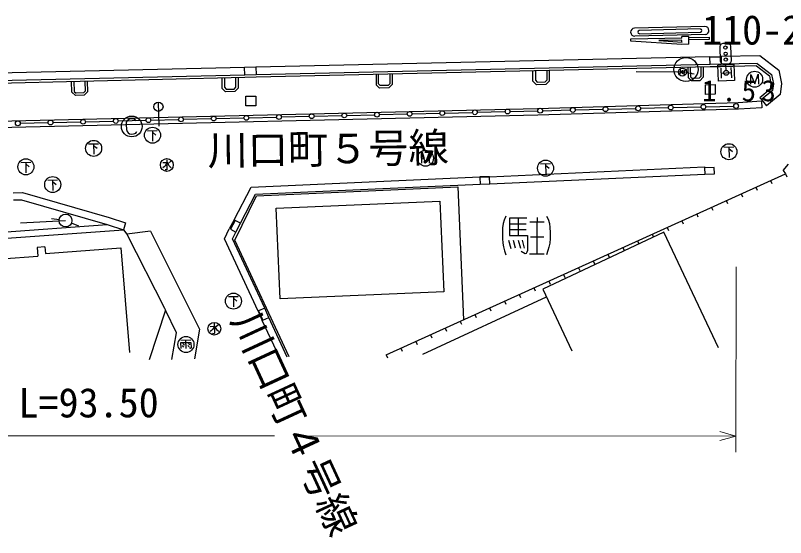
# Model space of a CAD drawing. Units: millimetres, scale not verified. Extents: x 40000 to 680000, y 20000 to 380000.
# Drawn here: x 453746 to 501665, y 248668 to 281145 of the extents above; entities that cross this region are included whole.
import ezdxf
from ezdxf.enums import TextEntityAlignment as Align

# ---------------------------------------------------------------- set-up
doc = ezdxf.new("R2010")
doc.units = ezdxf.units.MM
doc.header["$LTSCALE"] = 1000
for name, color, linetype, lineweight in [('M-BGD', 7, 'Continuous', 25), ('M-BMK-SRVR', 3, 'Continuous', 25), ('M-STR-HTXT', 7, 'Continuous', 13)]:
    doc.layers.add(name, color=color, linetype=linetype, lineweight=lineweight)
doc.styles.add('ＭＳ ゴシック', font='')
doc.styles.get('ＭＳ ゴシック').set_extended_font_data('MS Gothic')

# ---------------------------------------------------------------- blocks, each defined once
blk = doc.blocks.new('BUHIN1')
at = {"color": 3, "linetype": 'Continuous', "lineweight": 25}
for radius in [750, 22.5]:
    blk.add_circle((0, 0), radius, dxfattribs=at)
blk = doc.blocks.new('BUHIN2')
at = {"color": 7, "linetype": 'Continuous', "lineweight": 25}
for p, q in [((801, 817), (281, 1561)), ((520, 1206), (-1096, 75)), ((-550, 942), (-81, 273)), ((-840, -304), (-1347, 421)), ((-1323, -84), (-1102, 71)), ((689, 363), (373, -23)), ((528, -244), (852, 157)), ((-601, -1025), (284, -405)), ((6, -1277), (-596, -417)), ((-291, -213), (303, -1060)), ((1028, -95), (696, -483)), ((868, -729), (1208, -326))]:
    blk.add_line(p, q, dxfattribs=at)
for points in [[(-1716, 346), (-1623, 539), (-1451, 751), (-1253, 926), (-1016, 1111), (-709, 1326), (-456, 1475), (-229, 1570), (-13, 1639), (256, 1727)], [(-908, -599), (-289, -1484), (602, -860), (-43, 61), (719, 595), (822, 631), (903, 632), (965, 584), (993, 320)], [(-262, -1731), (3, -1664), (203, -1597), (450, -1479), (698, -1324), (1005, -1109), (1215, -925), (1378, -765), (1550, -553), (1710, -350)]]:
    blk.add_lwpolyline(points, dxfattribs=at)

msp = doc.modelspace()

# ---------------------------------------------------------------- linework, layer by layer
at = {"layer": 'M-BGD'}
for p, q in [((496649, 280453), (492263, 280343)), ((496661, 279966), (492275, 279856)), ((496360, 280300), (492559, 280204)), ((492564, 280009), (496365, 280105)), ((492036, 279679), (495204, 279759)), ((492040, 279533), (492036, 279679)), ((495214, 279344), (492040, 279533)), ((495207, 279612), (493771, 279576)), ((493771, 279576), (495222, 279490)), ((495640, 279843), (495202, 279832)), ((495204, 279734), (495202, 279832)), ((495210, 279491), (495208, 279588)), ((495653, 279355), (495640, 279843)), ((495642, 279770), (496909, 279801)), ((496913, 279655), (495646, 279623)), ((496909, 279801), (496913, 279655)), ((497618, 279298), (497680, 279380)), ((497680, 279380), (497789, 279418)), ((497789, 279418), (498039, 279425)), ((498039, 279425), (498150, 279393)), ((498150, 279393), (498212, 279319)), ((495653, 279355), (495214, 279344)), ((497595, 279212), (497618, 279298)), ((497621, 278288), (497595, 279212)), ((498212, 279319), (498245, 279230)), ((498245, 279230), (498270, 278306)), ((468708, 277949), (496953, 278598)), ((496960, 278566), (497651, 278572)), ((496964, 278098), (496960, 278566)), ((497643, 278604), (500068, 278660)), ((497651, 278572), (497655, 278104)), ((500068, 278660), (501253, 277740)), ((468009, 277920), (468703, 277944)), ((468703, 277944), (468720, 277449)), ((496964, 278098), (468720, 277449)), ((496967, 277948), (468725, 277299)), ((496381, 277934), (496389, 277340)), ((496531, 277938), (496540, 277298)), ((497655, 278104), (496964, 278098)), ((497655, 278104), (496964, 278098)), ((497656, 277954), (496967, 277948)), ((497446, 278052), (498446, 278091)), ((497485, 277053), (497446, 278052)), ((497663, 278189), (497621, 278288)), ((499902, 278156), (497655, 278104)), ((499852, 278005), (497659, 277954)), ((497720, 278130), (497663, 278189)), ((497826, 278093), (497720, 278130)), ((498076, 278100), (497826, 278093)), ((497961, 277722), (497951, 278097)), ((498190, 278148), (498076, 278100)), ((498243, 278210), (498190, 278148)), ((498270, 278306), (498243, 278210)), ((498446, 278091), (498484, 277092)), ((499852, 278005), (500661, 277377)), ((499902, 278156), (500798, 277461)), ((438700, 277243), (468014, 277926)), ((468026, 277426), (468009, 277920)), ((468720, 277449), (468026, 277426)), ((468720, 277449), (468026, 277426)), ((476191, 277471), (476192, 276831)), ((476341, 276895), (476341, 277474)), ((477041, 277490), (477042, 276896)), ((477191, 277494), (477192, 276849)), ((485948, 277045), (485947, 277695)), ((486097, 277698), (486097, 277109)), ((486802, 277715), (486803, 277110)), ((486952, 277718), (486953, 277064)), ((495243, 277618), (492374, 277635)), ((495134, 277614), (495065, 277507)), ((495098, 277771), (495130, 277663)), ((495130, 277663), (495180, 277587)), ((495190, 277665), (495134, 277614)), ((495180, 277587), (495223, 277543)), ((495243, 277698), (495190, 277665)), ((495223, 277543), (495269, 277517)), ((495293, 277710), (495243, 277698)), ((495269, 277517), (495293, 277710)), ((495442, 277593), (495281, 277613)), ((495366, 277738), (495333, 277473)), ((495491, 277586), (495986, 277521)), ((495584, 277916), (495593, 277284)), ((495734, 277920), (495742, 277331)), ((497641, 277872), (497665, 277248)), ((497653, 277560), (498278, 277584)), ((498266, 277896), (498290, 277272)), ((499511, 276865), (499497, 277475)), ((499497, 277475), (499745, 276898)), ((499745, 276898), (499964, 277486)), ((499964, 277486), (499978, 276876)), ((500798, 277461), (500906, 276896)), ((501253, 277740), (501412, 276915)), ((468026, 277426), (438712, 276743)), ((468029, 277276), (438713, 276593)), ((457259, 276369), (457242, 277025)), ((457392, 277028), (457408, 276417)), ((458070, 277044), (458086, 276435)), ((458220, 277048), (458237, 276395)), ((466602, 276608), (466601, 277243)), ((466751, 277246), (466751, 276672)), ((467457, 276673), (467457, 277263)), ((467606, 277266), (467607, 276627)), ((468725, 277299), (468031, 277276)), ((486163, 276836), (485948, 277045)), ((486097, 277109), (486204, 277003)), ((486204, 277003), (486697, 277004)), ((486803, 277110), (486697, 277004)), ((486953, 277064), (486743, 276849)), ((495593, 277284), (495808, 277075)), ((495742, 277331), (495850, 277226)), ((496330, 277083), (495808, 277075)), ((496284, 277232), (495850, 277226)), ((496389, 277340), (496284, 277232)), ((496540, 277298), (496330, 277083)), ((498484, 277092), (497485, 277053)), ((500661, 277377), (500754, 276891)), ((466817, 276398), (466602, 276608)), ((466751, 276672), (466858, 276566)), ((466858, 276566), (467351, 276567)), ((467351, 276567), (467457, 276673)), ((467607, 276627), (467398, 276412)), ((476192, 276831), (476406, 276622)), ((476447, 276789), (476341, 276895)), ((476982, 276635), (476406, 276622)), ((476936, 276789), (476447, 276789)), ((477042, 276896), (476936, 276789)), ((477192, 276849), (476982, 276635)), ((486743, 276849), (486163, 276836)), ((496663, 276833), (497274, 276839)), ((496663, 276833), (496669, 276236)), ((497274, 276839), (497280, 276242)), ((500715, 276558), (500071, 276023)), ((500754, 276891), (500715, 276558)), ((500906, 276896), (500857, 276481)), ((501412, 276915), (501330, 276224)), ((457477, 276163), (457259, 276369)), ((457408, 276417), (457517, 276314)), ((458031, 276178), (457477, 276163)), ((457983, 276326), (457517, 276314)), ((458086, 276435), (457983, 276326)), ((458237, 276395), (458031, 276178)), ((467398, 276412), (466817, 276398)), ((468087, 276117), (468697, 276124)), ((468093, 275520), (468087, 276117)), ((468697, 276124), (468704, 275527)), ((497280, 276242), (496669, 276236)), ((500071, 276023), (500166, 275908)), ((500857, 276481), (500166, 275908)), ((501330, 276224), (500486, 275523)), ((462634, 275756), (462671, 274261)), ((498721, 275711), (486239, 275341)), ((500156, 275804), (498707, 275710)), ((500156, 275804), (500182, 275405)), ((500166, 275908), (500486, 275523)), ((486239, 275341), (438682, 274212)), ((468704, 275527), (468093, 275520)), ((478422, 275025), (480153, 275066)), ((480453, 275073), (482185, 275115)), ((482485, 275122), (484216, 275164)), ((484516, 275171), (486247, 275213)), ((498733, 275311), (486249, 274941)), ((486547, 275220), (488279, 275262)), ((488578, 275269), (490310, 275311)), ((490610, 275318), (492341, 275360)), ((492641, 275367), (494372, 275408)), ((494672, 275416), (496404, 275457)), ((496704, 275465), (498435, 275506)), ((500182, 275405), (498733, 275311)), ((486249, 274941), (438692, 273812)), ((458109, 274536), (459840, 274577)), ((460140, 274585), (461872, 274626)), ((460699, 274598), (460646, 274502)), ((460797, 274678), (460699, 274598)), ((460895, 274706), (460797, 274678)), ((461022, 274718), (460895, 274706)), ((461098, 274705), (461022, 274718)), ((461163, 274674), (461098, 274705)), ((461212, 274633), (461163, 274674)), ((461243, 274574), (461212, 274633)), ((462172, 274633), (463903, 274675)), ((464203, 274682), (465934, 274724)), ((466234, 274731), (467966, 274773)), ((468265, 274780), (469997, 274822)), ((470297, 274829), (472028, 274871)), ((472328, 274878), (474059, 274920)), ((474359, 274927), (476091, 274968)), ((476391, 274976), (478122, 275017)), ((454046, 274438), (455778, 274479)), ((456078, 274487), (457809, 274528)), ((460646, 274502), (460631, 274370)), ((460631, 274370), (460659, 274053)), ((460659, 274053), (460697, 273919)), ((460697, 273919), (460753, 273842)), ((460753, 273842), (460853, 273783)), ((460853, 273783), (460971, 273767)), ((460971, 273767), (461094, 273778)), ((461094, 273778), (461187, 273796)), ((461187, 273796), (461233, 273829)), ((461233, 273829), (461275, 273875)), ((461275, 273875), (461291, 273922)), ((461965, 273975), (462575, 273988)), ((462270, 273981), (462285, 273332)), ((462272, 273884), (462491, 273701)), ((458303, 273155), (458913, 273168)), ((458608, 273162), (458623, 272512)), ((458610, 273064), (458829, 272882)), ((497826, 272948), (498436, 272962)), ((498131, 272955), (498145, 272306)), ((498133, 272858), (498352, 272675)), ((479032, 271953), (479018, 272563)), ((479018, 272563), (479266, 271986)), ((479266, 271986), (479485, 272574)), ((479485, 272574), (479499, 271964)), ((454086, 272005), (454696, 272019)), ((454391, 272012), (454405, 271362)), ((454393, 271915), (454612, 271732)), ((462997, 271731), (462912, 271667)), ((462921, 271995), (463165, 272001)), ((463060, 271790), (462997, 271731)), ((463104, 271853), (463060, 271790)), ((463135, 271918), (463104, 271853)), ((463165, 272001), (463135, 271918)), ((463161, 272167), (463175, 271569)), ((463164, 272057), (463264, 271853)), ((463407, 272078), (463229, 271924)), ((463264, 271853), (463302, 271800)), ((463302, 271800), (463379, 271727)), ((463379, 271727), (463446, 271679)), ((483235, 271115), (496613, 271731)), ((486422, 271922), (487032, 271936)), ((486727, 271929), (486742, 271279)), ((486730, 271832), (486949, 271649)), ((496613, 271731), (496622, 271674)), ((501509, 271502), (501840, 271889)), ((463143, 271538), (463065, 271550)), ((463161, 271550), (463143, 271538)), ((463175, 271569), (463161, 271550)), ((476810, 260031), (501653, 271293)), ((483256, 270665), (496634, 271281)), ((497224, 271692), (496622, 271674)), ((496622, 271674), (496634, 271281)), ((496634, 271281), (497237, 271300)), ((497237, 271300), (497224, 271692)), ((501509, 271502), (501653, 271293)), ((501653, 271293), (501736, 271111)), ((455755, 270902), (456364, 270915)), ((456059, 270908), (456074, 270259)), ((456062, 270811), (456281, 270628)), ((468405, 270463), (482635, 271095)), ((483235, 271115), (482635, 271095)), ((483242, 271076), (482642, 271056)), ((482642, 271056), (482655, 270645)), ((483256, 270665), (483242, 271076)), ((500733, 270876), (500816, 270694)), ((467347, 268428), (468405, 270463)), ((468684, 270025), (482655, 270645)), ((468750, 269924), (481272, 270476)), ((481272, 270476), (481628, 262215)), ((482655, 270645), (483256, 270665)), ((499813, 270459), (499896, 270277)), ((453611, 270117), (454193, 270132)), ((454193, 270132), (459574, 268570)), ((467393, 267165), (468750, 269924)), ((467746, 268220), (468684, 270025)), ((498893, 270042), (498975, 269860)), ((453623, 269667), (454135, 269680)), ((454135, 269680), (459448, 268137)), ((469971, 269157), (480162, 269586)), ((480162, 269586), (480400, 263945)), ((497973, 269625), (498055, 269443)), ((470209, 263516), (469971, 269157)), ((497053, 269208), (497135, 269026)), ((454068, 268254), (456866, 268388)), ((456493, 268430), (455996, 268487)), ((459582, 268567), (460606, 268249)), ((467347, 268428), (467054, 267870)), ((467410, 268396), (467121, 267847)), ((467746, 268220), (467410, 268396)), ((495212, 268373), (495295, 268191)), ((496133, 268791), (496215, 268608)), ((417363, 265094), (459448, 268137)), ((457211, 268242), (457672, 268048)), ((459448, 268137), (460472, 267819)), ((460606, 268249), (460472, 267819)), ((466747, 267247), (467054, 267870)), ((467458, 267671), (467746, 268220)), ((494292, 267956), (494375, 267774)), ((417003, 264667), (460472, 267819)), ((460472, 267819), (460679, 267531)), ((462151, 267726), (460679, 267531)), ((460679, 267531), (463021, 262945)), ((462151, 267726), (465208, 261631)), ((467121, 267847), (467458, 267671)), ((467246, 267241), (467458, 267671)), ((494086, 267674), (486557, 264112)), ((493372, 267539), (493455, 267357)), ((497493, 260473), (494086, 267674)), ((468847, 262743), (466747, 267247)), ((469255, 262934), (467246, 267241)), ((470787, 259902), (467393, 267165)), ((492452, 267122), (492535, 266940)), ((455585, 266754), (455099, 266717)), ((455099, 266717), (455145, 266173)), ((455585, 266754), (455620, 266328)), ((455620, 266328), (460300, 266687)), ((460300, 266687), (460854, 260172)), ((491532, 266705), (491615, 266523)), ((452882, 266007), (455145, 266173)), ((490612, 266288), (490694, 266106)), ((489692, 265871), (489774, 265688)), ((487852, 265036), (487934, 264854)), ((488772, 265453), (488854, 265271)), ((486931, 264619), (487014, 264437)), ((486011, 264202), (486094, 264020)), ((486557, 264112), (488371, 260278)), ((467002, 263655), (467612, 263669)), ((467307, 263662), (467322, 263012)), ((467309, 263564), (467528, 263382)), ((480400, 263945), (470209, 263516)), ((479085, 260079), (486784, 263633)), ((485091, 263785), (485174, 263603)), ((484171, 263368), (484254, 263186)), ((463076, 262810), (462063, 259715)), ((463021, 262945), (463076, 262810)), ((463775, 261398), (463076, 262810)), ((468847, 262743), (469109, 262170)), ((469255, 262934), (468881, 262763)), ((468881, 262763), (469143, 262189)), ((469517, 262360), (469255, 262934)), ((483251, 262951), (483334, 262768)), ((470170, 259889), (469109, 262170)), ((469143, 262189), (469517, 262360)), ((470661, 259899), (469517, 262360)), ((481411, 262116), (481493, 261934)), ((482331, 262533), (482414, 262351)), ((465873, 261806), (466116, 261812)), ((466056, 261664), (466011, 261601)), ((466086, 261729), (466056, 261664)), ((466116, 261812), (466086, 261729)), ((466113, 261978), (466126, 261380)), ((466115, 261868), (466216, 261664)), ((466359, 261889), (466180, 261735)), ((466216, 261664), (466253, 261611)), ((480491, 261699), (480573, 261517)), ((463481, 259746), (463775, 261398)), ((465208, 261631), (464883, 259776)), ((465949, 261542), (465864, 261478)), ((466011, 261601), (465949, 261542)), ((466095, 261349), (466017, 261361)), ((466113, 261361), (466095, 261349)), ((466126, 261380), (466113, 261361)), ((466253, 261611), (466331, 261538)), ((466331, 261538), (466398, 261490)), ((479571, 261282), (479653, 261100)), ((464040, 260947), (464663, 260961)), ((464044, 260794), (464669, 260809)), ((464052, 260427), (464044, 260794)), ((464168, 260730), (464260, 260637)), ((464365, 260427), (464353, 260954)), ((464508, 260737), (464590, 260647)), ((464669, 260809), (464676, 260466)), ((478651, 260865), (478733, 260683)), ((464123, 260609), (464215, 260516)), ((464475, 260617), (464565, 260526)), ((464640, 260433), (464581, 260467)), ((464664, 260446), (464640, 260433)), ((464676, 260466), (464664, 260446)), ((477730, 260448), (477813, 260266)), ((476810, 260031), (476893, 259848))]:
    msp.add_line(p, q, dxfattribs=at)
for centre, radius in [((497922, 279146), 100), ((497933, 278761), 100), ((497943, 278397), 100), ((495243, 277618), 249), ((497965, 277572), 150), ((499739, 277176), 498), ((462641, 275468), 289), ((494522, 275412), 149), ((496554, 275461), 149), ((498585, 275510), 149), ((474209, 274923), 149), ((476241, 274972), 149), ((478272, 275021), 149), ((480303, 275070), 149), ((482335, 275119), 149), ((484366, 275168), 149), ((486397, 275217), 149), ((488429, 275265), 149), ((490460, 275314), 149), ((492491, 275363), 149), ((453896, 274434), 149), ((455928, 274483), 149), ((457959, 274532), 149), ((459990, 274581), 149), ((460985, 274241), 647), ((462022, 274630), 149), ((464053, 274679), 149), ((466084, 274728), 149), ((468116, 274776), 149), ((470147, 274825), 149), ((472178, 274874), 149), ((462276, 273696), 498), ((458614, 272877), 498), ((498137, 272670), 498), ((479260, 272263), 498), ((454397, 271727), 498), ((463169, 271845), 398), ((486734, 271644), 498), ((456066, 270624), 498), ((456866, 268388), 398), ((467313, 263377), 498), ((466120, 261656), 398), ((464359, 260677), 498)]:
    msp.add_circle(centre, radius, dxfattribs=at)
for centre, radius, start, end in [((492269, 280100), 244, 91.4375, 271.437), ((496655, 280210), 244, 271.437, 91.437), ((492562, 280107), 97.5, 91.4375, 271.437), ((496363, 280202), 97.5, 271.437, 91.437)]:
    msp.add_arc(centre, radius, start, end, dxfattribs=at)
at = {"layer": 'M-STR-HTXT'}
for p, q in [((498575, 253983), (498580, 265510)), ((406692, 255026), (469864, 254996)), ((471846, 254996), (498575, 254983)), ((498575, 254983), (497575, 254699)), ((497576, 255271), (498575, 254983))]:
    msp.add_line(p, q, dxfattribs=at)

# ---------------------------------------------------------------- block references
at = {"layer": 'M-BGD', "rotation": 235}
for name, p in [('BUHIN1', (495467, 277782)), ('BUHIN2', (485527, 267449))]:
    msp.add_blockref(name, p, dxfattribs=at)

# ---------------------------------------------------------------- texts
at = {"layer": 'M-BGD', "style": 'ＭＳ ゴシック'}
for s, rotation, p in [('川口町５号線', 0.7, (465721, 271293)), ('川口町４号線', 294.8, (466653, 261978))]:
    msp.add_text(s, height=1833, rotation=rotation, dxfattribs=at).set_placement(p, align=Align.BOTTOM_LEFT)
at = {"layer": 'M-BGD', "insert": (496467, 275782), "char_height": 1320, "attachment_point": 7, "style": 'ＭＳ ゴシック'}
msp.add_mtext('\\T1.37;1.53', dxfattribs=at)
at = {"layer": 'M-BMK-SRVR', "style": 'ＭＳ ゴシック'}
msp.add_text('110-2-0-1', height=1833, dxfattribs=at).set_placement((496467, 278782), align=Align.BOTTOM_LEFT)
at = {"layer": 'M-STR-HTXT', "style": 'ＭＳ ゴシック'}
msp.add_text('ガードパイプ L=93.50', height=1833, rotation=0.1, dxfattribs=at).set_placement((437689, 255557), align=Align.BOTTOM_LEFT)

doc.saveas('drawing.dxf')
